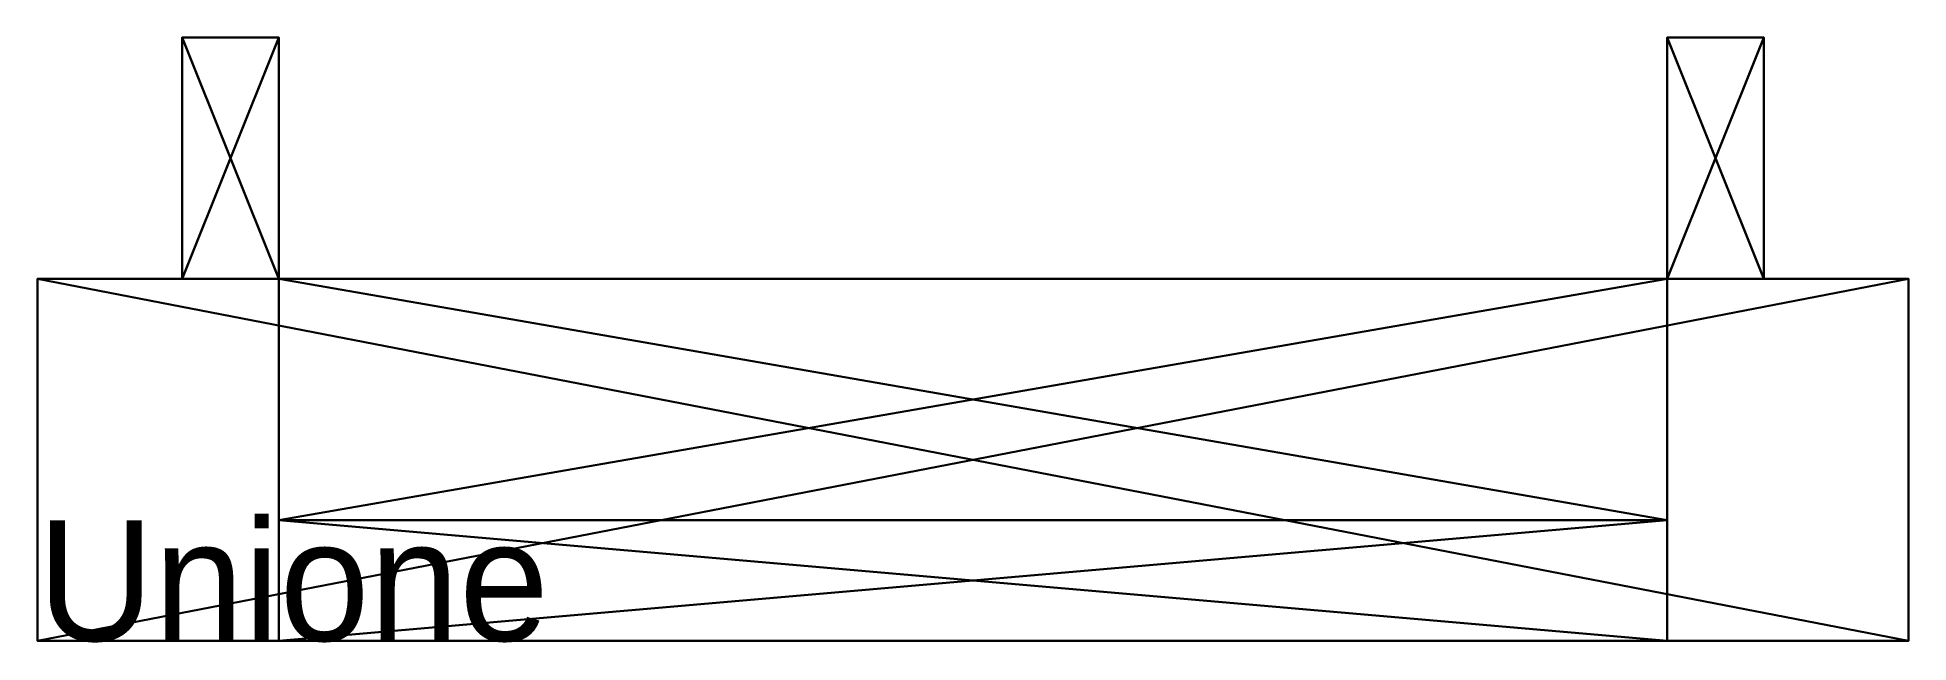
# Model space of a CAD drawing. Extents: x 0 to 15.5, y 0 to 5.
import ezdxf

# ---------------------------------------------------------------- set-up
doc = ezdxf.new("R2010")
doc.units = 0
doc.header["$LTSCALE"] = 25.4
doc.layers.get('0').update_dxf_attribs({"linetype": 'CONTINUOUS'})

# ---------------------------------------------------------------- blocks, each defined once
blk = doc.blocks.new('UNIONE')
at = {"color": 0}
for p, q in [((1.2, 5, 14.5), (2, 5, 14.5)), ((1.2, 3, 14.5), (1.2, 5, 14.5)), ((1.2, 3, 14.5), (1.2, 5, 14.5)), ((1.2, 5, 8.25), (1.2, 5, 14.5)), ((1.2, 3, 8.25), (1.2, 5, 8.25)), ((1.2, 3, 8.25), (1.2, 5, 8.25)), ((2, 5, 8.25), (1.2, 5, 8.25)), ((2, 5, 8.25), (1.2, 5, 8.25)), ((1.2, 5, 8.25), (1.2, 5, 14.5)), ((1.2, 5, 14.5), (2, 5, 14.5)), ((2, 3, 14.5), (2, 5, 14.5)), ((2, 3, 8.25), (2, 5, 8.25)), ((2, 3, 14.5), (2, 5, 14.5)), ((2, 3, 8.25), (2, 5, 8.25)), ((2, 5, 14.5), (2, 5, 8.25)), ((2, 5, 14.5), (2, 5, 8.25)), ((13.5, 5, 8.25), (14.3, 5, 8.25)), ((13.5, 5, 14.5), (13.5, 5, 8.25)), ((14.3, 5, 14.5), (13.5, 5, 14.5)), ((14.3, 5, 14.5), (13.5, 5, 14.5)), ((13.5, 3, 14.5), (13.5, 5, 14.5)), ((13.5, 3, 8.25), (13.5, 5, 8.25)), ((13.5, 3, 14.5), (13.5, 5, 14.5)), ((13.5, 5, 14.5), (13.5, 5, 8.25)), ((13.5, 3, 8.25), (13.5, 5, 8.25)), ((13.5, 5, 8.25), (14.3, 5, 8.25)), ((14.3, 3, 8.25), (14.3, 5, 8.25)), ((14.3, 5, 8.25), (14.3, 5, 14.5)), ((14.3, 3, 14.5), (14.3, 5, 14.5)), ((14.3, 5, 8.25), (14.3, 5, 14.5)), ((14.3, 3, 14.5), (14.3, 5, 14.5)), ((14.3, 3, 8.25), (14.3, 5, 8.25)), ((15.5, 3), (0, 3)), ((0, 3), (0, 0)), ((0, 3, 15.5), (15.5, 3, 15.5)), ((0, 3, 15.5), (0, 0, 15.5)), ((0, 3), (0, 3, 15.5)), ((0, 3), (0, 0)), ((0, 3, 15.5), (0, 0, 15.5)), ((0, 3, 15.5), (15.5, 3, 15.5)), ((15.5, 3), (0, 3)), ((0, 3), (0, 3, 15.5)), ((1.2, 3, 14.5), (2, 3, 14.5)), ((1.2, 3, 8.25), (1.2, 3, 14.5)), ((2, 3, 8.25), (1.2, 3, 8.25)), ((1.2, 3, 14.5), (2, 3, 14.5)), ((1.2, 3, 8.25), (1.2, 3, 14.5)), ((2, 3, 8.25), (1.2, 3, 8.25)), ((2, 3, 8.25), (13.5, 3, 8.25)), ((13.5, 3, 14.5), (2, 3, 14.5)), ((2, 3, 14.5), (2, 1, 14.5)), ((13.5, 3, 14.5), (2, 3, 14.5)), ((2, 3, 8.25), (2, 1, 8.25)), ((2, 3, 8.25), (13.5, 3, 8.25)), ((2, 3, 14.5), (2, 1, 14.5)), ((2, 3, 8.25), (2, 1, 8.25)), ((13.5, 3, 8.25), (14.3, 3, 8.25)), ((14.3, 3, 14.5), (13.5, 3, 14.5)), ((13.5, 3, 14.5), (13.5, 1, 14.5)), ((13.5, 3, 8.25), (13.5, 1, 8.25)), ((14.3, 3, 14.5), (13.5, 3, 14.5)), ((13.5, 3, 8.25), (13.5, 1, 8.25)), ((13.5, 3, 14.5), (13.5, 1, 14.5)), ((13.5, 3, 8.25), (14.3, 3, 8.25)), ((14.3, 3, 8.25), (14.3, 3, 14.5)), ((14.3, 3, 8.25), (14.3, 3, 14.5)), ((15.5, 3), (15.5, 0)), ((15.5, 3, 15.5), (15.5, 0, 15.5)), ((15.5, 3, 15.5), (15.5, 3)), ((15.5, 3, 15.5), (15.5, 0, 15.5)), ((15.5, 3), (15.5, 0)), ((15.5, 3, 15.5), (15.5, 3)), ((2, 1, 14.5), (13.5, 1, 14.5)), ((2, 0, 13.65), (2, 1, 13.65)), ((13.5, 1, 13.65), (2, 1, 13.65)), ((2, 1, 14.5), (13.5, 1, 14.5)), ((13.5, 1, 13.65), (2, 1, 13.65)), ((2, 1, 13.65), (2, 1, 14.5)), ((2, 1, 11.85), (2, 1, 12.65)), ((2, 1, 12.65), (13.5, 1, 12.65)), ((13.5, 1, 11.85), (2, 1, 11.85)), ((2, 1, 12.65), (13.5, 1, 12.65)), ((2, 0, 12.65), (2, 1, 12.65)), ((2, 0, 11.85), (2, 1, 11.85)), ((13.5, 1, 11.85), (2, 1, 11.85)), ((2, 0, 10.05), (2, 1, 10.05)), ((13.5, 1, 10.05), (2, 1, 10.05)), ((13.5, 1, 10.05), (2, 1, 10.05)), ((2, 1, 10.05), (2, 1, 10.85)), ((2, 1, 10.85), (13.5, 1, 10.85)), ((2, 1, 10.85), (13.5, 1, 10.85)), ((2, 0, 10.85), (2, 1, 10.85)), ((13.5, 1, 8.25), (2, 1, 8.25)), ((13.5, 1, 8.25), (2, 1, 8.25)), ((2, 1, 8.25), (2, 1, 9.05)), ((2, 1, 9.05), (13.5, 1, 9.05)), ((2, 1, 9.05), (13.5, 1, 9.05)), ((2, 0, 9.05), (2, 1, 9.05)), ((2, 1, 13.65), (2, 1, 14.5)), ((2, 0, 13.65), (2, 1, 13.65)), ((2, 0, 12.65), (2, 1, 12.65)), ((2, 1, 11.85), (2, 1, 12.65)), ((2, 0, 11.85), (2, 1, 11.85)), ((2, 0, 10.85), (2, 1, 10.85)), ((2, 1, 10.05), (2, 1, 10.85)), ((2, 0, 10.05), (2, 1, 10.05)), ((2, 0, 9.05), (2, 1, 9.05)), ((2, 1, 8.25), (2, 1, 9.05)), ((13.5, 0, 13.65), (13.5, 1, 13.65)), ((13.5, 1, 14.5), (13.5, 1, 13.65)), ((13.5, 1, 12.65), (13.5, 1, 11.85)), ((13.5, 0, 12.65), (13.5, 1, 12.65)), ((13.5, 0, 11.85), (13.5, 1, 11.85)), ((13.5, 0, 10.05), (13.5, 1, 10.05)), ((13.5, 1, 10.85), (13.5, 1, 10.05)), ((13.5, 0, 10.85), (13.5, 1, 10.85)), ((13.5, 1, 9.05), (13.5, 1, 8.25)), ((13.5, 0, 9.05), (13.5, 1, 9.05)), ((13.5, 1, 9.05), (13.5, 1, 8.25)), ((13.5, 0, 9.05), (13.5, 1, 9.05)), ((13.5, 0, 10.05), (13.5, 1, 10.05)), ((13.5, 1, 10.85), (13.5, 1, 10.05)), ((13.5, 0, 10.85), (13.5, 1, 10.85)), ((13.5, 0, 11.85), (13.5, 1, 11.85)), ((13.5, 1, 12.65), (13.5, 1, 11.85)), ((13.5, 0, 12.65), (13.5, 1, 12.65)), ((13.5, 0, 13.65), (13.5, 1, 13.65)), ((13.5, 1, 14.5), (13.5, 1, 13.65)), ((15.5, 0), (0, 0)), ((0, 0, 15.5), (15.5, 0, 15.5)), ((0, 0, 15.5), (15.5, 0, 15.5)), ((0, 0), (0, 0, 15.5)), ((15.5, 0), (0, 0)), ((0, 0), (0, 0, 15.5)), ((2, 0, 10.85), (13.5, 0, 10.85)), ((2, 0, 10.85), (2, 0, 11.85)), ((13.5, 0, 11.85), (2, 0, 11.85)), ((2, 0, 12.65), (13.5, 0, 12.65)), ((2, 0, 12.65), (2, 0, 13.65)), ((13.5, 0, 13.65), (2, 0, 13.65)), ((2, 0, 9.05), (13.5, 0, 9.05)), ((2, 0, 9.05), (2, 0, 10.05)), ((13.5, 0, 10.05), (2, 0, 10.05)), ((13.5, 0, 13.65), (2, 0, 13.65)), ((2, 0, 12.65), (13.5, 0, 12.65)), ((13.5, 0, 11.85), (2, 0, 11.85)), ((13.5, 0, 10.05), (2, 0, 10.05)), ((2, 0, 10.85), (13.5, 0, 10.85)), ((2, 0, 9.05), (13.5, 0, 9.05)), ((2, 0, 12.65), (2, 0, 13.65)), ((2, 0, 10.85), (2, 0, 11.85)), ((2, 0, 9.05), (2, 0, 10.05)), ((13.5, 0, 11.85), (13.5, 0, 10.85)), ((13.5, 0, 13.65), (13.5, 0, 12.65)), ((13.5, 0, 10.05), (13.5, 0, 9.05)), ((13.5, 0, 10.05), (13.5, 0, 9.05)), ((13.5, 0, 11.85), (13.5, 0, 10.85)), ((13.5, 0, 13.65), (13.5, 0, 12.65)), ((15.5, 0, 15.5), (15.5, 0)), ((15.5, 0, 15.5), (15.5, 0))]:
    blk.add_line(p, q, dxfattribs=at)
mesh = blk.add_polyface(dxfattribs=at)
corners = [(2, 3, 14.5), (1.2, 5, 14.5), (1.2, 3, 14.5), (2, 5, 14.5)]
mesh.append_faces([[corners[k] for k in face] for face in [(0, 1, 2), (1, 0, 3)]], dxfattribs={"vtx0": -1, "color": 0})
mesh = blk.add_polyface(dxfattribs=at)
corners = [(1.2, 5, 14.5), (1.2, 3, 8.25), (1.2, 3, 14.5), (1.2, 5, 8.25)]
mesh.append_faces([[corners[k] for k in face] for face in [(0, 1, 2), (1, 0, 3)]], dxfattribs={"vtx0": -1, "color": 0})
mesh = blk.add_polyface(dxfattribs=at)
corners = [(2, 5, 8.25), (1.2, 3, 8.25), (1.2, 5, 8.25), (2, 3, 8.25)]
mesh.append_faces([[corners[k] for k in face] for face in [(0, 1, 2), (1, 0, 3)]], dxfattribs={"vtx0": -1, "color": 0})
mesh = blk.add_polyface(dxfattribs=at)
corners = [(1.2, 5, 14.5), (2, 5, 8.25), (1.2, 5, 8.25), (2, 5, 14.5)]
mesh.append_faces([[corners[k] for k in face] for face in [(0, 1, 2), (1, 0, 3)]], dxfattribs={"vtx0": -1, "color": 0})
mesh = blk.add_polyface(dxfattribs=at)
corners = [(2, 3, 8.25), (2, 1, 9.05), (2, 1, 8.25), (2, 1, 10.05), (2, 1, 10.85), (2, 1, 11.85), (2, 1, 12.65), (2, 1, 13.65), (2, 1, 14.5), (2, 3, 14.5), (2, 5, 8.25), (2, 5, 14.5), (2, 0, 13.65), (2, 0, 12.65), (2, 0, 11.85), (2, 0, 10.85), (2, 0, 10.05), (2, 0, 9.05)]
mesh.append_faces([[corners[k] for k in face] for face in [(0, 1, 2), (9, 10, 11), (6, 12, 13), (4, 14, 15), (1, 16, 17)]], dxfattribs={"vtx0": -1, "color": 0})
mesh.append_faces([[corners[k] for k in face] for face in [(3, 0, 4), (5, 0, 6), (7, 0, 8), (8, 0, 9), (12, 6, 7), (14, 4, 5), (16, 1, 3)]], dxfattribs={"vtx0": -1, "vtx1": -1, "color": 0})
mesh.append_faces([[corners[k] for k in face] for face in [(1, 0, 3), (4, 0, 5), (6, 0, 7)]], dxfattribs={"vtx0": -1, "vtx1": -1, "vtx2": -1, "color": 0})
mesh.append_faces([[corners[k] for k in face] for face in [(9, 0, 10)]], dxfattribs={"vtx0": -1, "vtx2": -1, "color": 0})
mesh = blk.add_polyface(dxfattribs=at)
corners = [(13.5, 5, 14.5), (14.3, 5, 8.25), (13.5, 5, 8.25), (14.3, 5, 14.5)]
mesh.append_faces([[corners[k] for k in face] for face in [(0, 1, 2), (1, 0, 3)]], dxfattribs={"vtx0": -1, "color": 0})
mesh = blk.add_polyface(dxfattribs=at)
corners = [(14.3, 3, 14.5), (13.5, 5, 14.5), (13.5, 3, 14.5), (14.3, 5, 14.5)]
mesh.append_faces([[corners[k] for k in face] for face in [(0, 1, 2), (1, 0, 3)]], dxfattribs={"vtx0": -1, "color": 0})
mesh = blk.add_polyface(dxfattribs=at)
corners = [(13.5, 3, 14.5), (13.5, 1, 13.65), (13.5, 1, 14.5), (13.5, 1, 12.65), (13.5, 1, 11.85), (13.5, 1, 10.85), (13.5, 1, 10.05), (13.5, 1, 9.05), (13.5, 1, 8.25), (13.5, 3, 8.25), (13.5, 5, 14.5), (13.5, 5, 8.25), (13.5, 0, 9.05), (13.5, 0, 10.05), (13.5, 0, 10.85), (13.5, 0, 11.85), (13.5, 0, 12.65), (13.5, 0, 13.65)]
mesh.append_faces([[corners[k] for k in face] for face in [(0, 1, 2), (9, 10, 11), (6, 12, 13), (4, 14, 15), (1, 16, 17)]], dxfattribs={"vtx0": -1, "color": 0})
mesh.append_faces([[corners[k] for k in face] for face in [(3, 0, 4), (5, 0, 6), (7, 0, 8), (8, 0, 9), (12, 6, 7), (14, 4, 5), (16, 1, 3)]], dxfattribs={"vtx0": -1, "vtx1": -1, "color": 0})
mesh.append_faces([[corners[k] for k in face] for face in [(1, 0, 3), (4, 0, 5), (6, 0, 7)]], dxfattribs={"vtx0": -1, "vtx1": -1, "vtx2": -1, "color": 0})
mesh.append_faces([[corners[k] for k in face] for face in [(9, 0, 10)]], dxfattribs={"vtx0": -1, "vtx2": -1, "color": 0})
mesh = blk.add_polyface(dxfattribs=at)
corners = [(14.3, 5, 8.25), (13.5, 3, 8.25), (13.5, 5, 8.25), (14.3, 3, 8.25)]
mesh.append_faces([[corners[k] for k in face] for face in [(0, 1, 2), (1, 0, 3)]], dxfattribs={"vtx0": -1, "color": 0})
mesh = blk.add_polyface(dxfattribs=at)
corners = [(14.3, 5, 8.25), (14.3, 3, 14.5), (14.3, 3, 8.25), (14.3, 5, 14.5)]
mesh.append_faces([[corners[k] for k in face] for face in [(0, 1, 2), (1, 0, 3)]], dxfattribs={"vtx0": -1, "color": 0})
mesh = blk.add_polyface(dxfattribs=at)
corners = [(15.5, 3), (0, 0), (0, 3), (15.5, 0)]
mesh.append_faces([[corners[k] for k in face] for face in [(0, 1, 2), (1, 0, 3)]], dxfattribs={"vtx0": -1, "color": 0})
mesh = blk.add_polyface(dxfattribs=at)
corners = [(15.5, 0, 15.5), (0, 3, 15.5), (0, 0, 15.5), (15.5, 3, 15.5)]
mesh.append_faces([[corners[k] for k in face] for face in [(0, 1, 2), (1, 0, 3)]], dxfattribs={"vtx0": -1, "color": 0})
mesh = blk.add_polyface(dxfattribs=at)
corners = [(0, 3, 15.5), (0, 0), (0, 0, 15.5), (0, 3)]
mesh.append_faces([[corners[k] for k in face] for face in [(0, 1, 2), (1, 0, 3)]], dxfattribs={"vtx0": -1, "color": 0})
mesh = blk.add_polyface(dxfattribs=at)
corners = [(0, 3), (1.2, 3, 8.25), (15.5, 3), (0, 3, 15.5), (1.2, 3, 14.5), (2, 3, 14.5), (13.5, 3, 14.5), (14.3, 3, 14.5), (14.3, 3, 8.25), (15.5, 3, 15.5), (2, 3, 8.25), (13.5, 3, 8.25)]
mesh.append_faces([[corners[k] for k in face] for face in [(8, 10, 11)]], dxfattribs={"vtx0": -1, "color": 0})
mesh.append_faces([[corners[k] for k in face] for face in [(0, 1, 2), (1, 3, 4), (4, 3, 5), (5, 3, 6), (6, 3, 7), (2, 8, 9), (9, 7, 3)]], dxfattribs={"vtx0": -1, "vtx1": -1, "color": 0})
mesh.append_faces([[corners[k] for k in face] for face in [(8, 2, 1)]], dxfattribs={"vtx0": -1, "vtx1": -1, "vtx2": -1, "color": 0})
mesh.append_faces([[corners[k] for k in face] for face in [(1, 0, 3), (8, 1, 10), (9, 8, 7)]], dxfattribs={"vtx0": -1, "vtx2": -1, "color": 0})
mesh = blk.add_polyface(dxfattribs=at)
corners = [(13.5, 3, 14.5), (2, 1, 14.5), (2, 3, 14.5), (13.5, 1, 14.5)]
mesh.append_faces([[corners[k] for k in face] for face in [(0, 1, 2), (1, 0, 3)]], dxfattribs={"vtx0": -1, "color": 0})
mesh = blk.add_polyface(dxfattribs=at)
corners = [(13.5, 1, 8.25), (2, 3, 8.25), (2, 1, 8.25), (13.5, 3, 8.25)]
mesh.append_faces([[corners[k] for k in face] for face in [(0, 1, 2), (1, 0, 3)]], dxfattribs={"vtx0": -1, "color": 0})
mesh = blk.add_polyface(dxfattribs=at)
corners = [(15.5, 3), (15.5, 0, 15.5), (15.5, 0), (15.5, 3, 15.5)]
mesh.append_faces([[corners[k] for k in face] for face in [(0, 1, 2), (1, 0, 3)]], dxfattribs={"vtx0": -1, "color": 0})
mesh = blk.add_polyface(dxfattribs=at)
corners = [(13.5, 1, 13.65), (2, 0, 13.65), (2, 1, 13.65), (13.5, 0, 13.65)]
mesh.append_faces([[corners[k] for k in face] for face in [(0, 1, 2), (1, 0, 3)]], dxfattribs={"vtx0": -1, "color": 0})
mesh = blk.add_polyface(dxfattribs=at)
corners = [(2, 1, 14.5), (13.5, 1, 13.65), (2, 1, 13.65), (13.5, 1, 14.5)]
mesh.append_faces([[corners[k] for k in face] for face in [(0, 1, 2), (1, 0, 3)]], dxfattribs={"vtx0": -1, "color": 0})
mesh = blk.add_polyface(dxfattribs=at)
corners = [(2, 1, 12.65), (13.5, 1, 11.85), (2, 1, 11.85), (13.5, 1, 12.65)]
mesh.append_faces([[corners[k] for k in face] for face in [(0, 1, 2), (1, 0, 3)]], dxfattribs={"vtx0": -1, "color": 0})
mesh = blk.add_polyface(dxfattribs=at)
corners = [(13.5, 0, 12.65), (2, 1, 12.65), (2, 0, 12.65), (13.5, 1, 12.65)]
mesh.append_faces([[corners[k] for k in face] for face in [(0, 1, 2), (1, 0, 3)]], dxfattribs={"vtx0": -1, "color": 0})
mesh = blk.add_polyface(dxfattribs=at)
corners = [(13.5, 1, 11.85), (2, 0, 11.85), (2, 1, 11.85), (13.5, 0, 11.85)]
mesh.append_faces([[corners[k] for k in face] for face in [(0, 1, 2), (1, 0, 3)]], dxfattribs={"vtx0": -1, "color": 0})
mesh = blk.add_polyface(dxfattribs=at)
corners = [(13.5, 1, 10.05), (2, 0, 10.05), (2, 1, 10.05), (13.5, 0, 10.05)]
mesh.append_faces([[corners[k] for k in face] for face in [(0, 1, 2), (1, 0, 3)]], dxfattribs={"vtx0": -1, "color": 0})
mesh = blk.add_polyface(dxfattribs=at)
corners = [(2, 1, 10.85), (13.5, 1, 10.05), (2, 1, 10.05), (13.5, 1, 10.85)]
mesh.append_faces([[corners[k] for k in face] for face in [(0, 1, 2), (1, 0, 3)]], dxfattribs={"vtx0": -1, "color": 0})
mesh = blk.add_polyface(dxfattribs=at)
corners = [(13.5, 0, 10.85), (2, 1, 10.85), (2, 0, 10.85), (13.5, 1, 10.85)]
mesh.append_faces([[corners[k] for k in face] for face in [(0, 1, 2), (1, 0, 3)]], dxfattribs={"vtx0": -1, "color": 0})
mesh = blk.add_polyface(dxfattribs=at)
corners = [(2, 1, 9.05), (13.5, 1, 8.25), (2, 1, 8.25), (13.5, 1, 9.05)]
mesh.append_faces([[corners[k] for k in face] for face in [(0, 1, 2), (1, 0, 3)]], dxfattribs={"vtx0": -1, "color": 0})
mesh = blk.add_polyface(dxfattribs=at)
corners = [(13.5, 0, 9.05), (2, 1, 9.05), (2, 0, 9.05), (13.5, 1, 9.05)]
mesh.append_faces([[corners[k] for k in face] for face in [(0, 1, 2), (1, 0, 3)]], dxfattribs={"vtx0": -1, "color": 0})
mesh = blk.add_polyface(dxfattribs=at)
corners = [(15.5, 0), (13.5, 0, 9.05), (0, 0), (15.5, 0, 15.5), (13.5, 0, 10.05), (13.5, 0, 10.85), (2, 0, 10.05), (13.5, 0, 11.85), (13.5, 0, 12.65), (2, 0, 11.85), (13.5, 0, 13.65), (2, 0, 13.65), (2, 0, 9.05), (0, 0, 15.5), (2, 0, 10.85), (2, 0, 12.65)]
mesh.append_faces([[corners[k] for k in face] for face in [(0, 1, 2), (1, 3, 4), (4, 5, 6), (5, 3, 7), (7, 8, 9), (8, 3, 10), (10, 3, 11), (2, 12, 13), (12, 2, 1), (14, 6, 5), (15, 9, 8), (13, 11, 3)]], dxfattribs={"vtx0": -1, "vtx1": -1, "color": 0})
mesh.append_faces([[corners[k] for k in face] for face in [(4, 3, 5), (7, 3, 8), (13, 6, 14), (13, 9, 15)]], dxfattribs={"vtx0": -1, "vtx1": -1, "vtx2": -1, "color": 0})
mesh.append_faces([[corners[k] for k in face] for face in [(1, 0, 3), (13, 12, 6), (13, 14, 9), (13, 15, 11)]], dxfattribs={"vtx0": -1, "vtx2": -1, "color": 0})

msp = doc.modelspace()

# ---------------------------------------------------------------- block references
at = {"color": 0}
ref = msp.add_blockref('UNIONE', (0, 0), dxfattribs=at)
ref.add_attrib('Skp_GroupInstanceName', 'Unione', (0, 0), dxfattribs={"height": 1})

doc.saveas('drawing.dxf')
